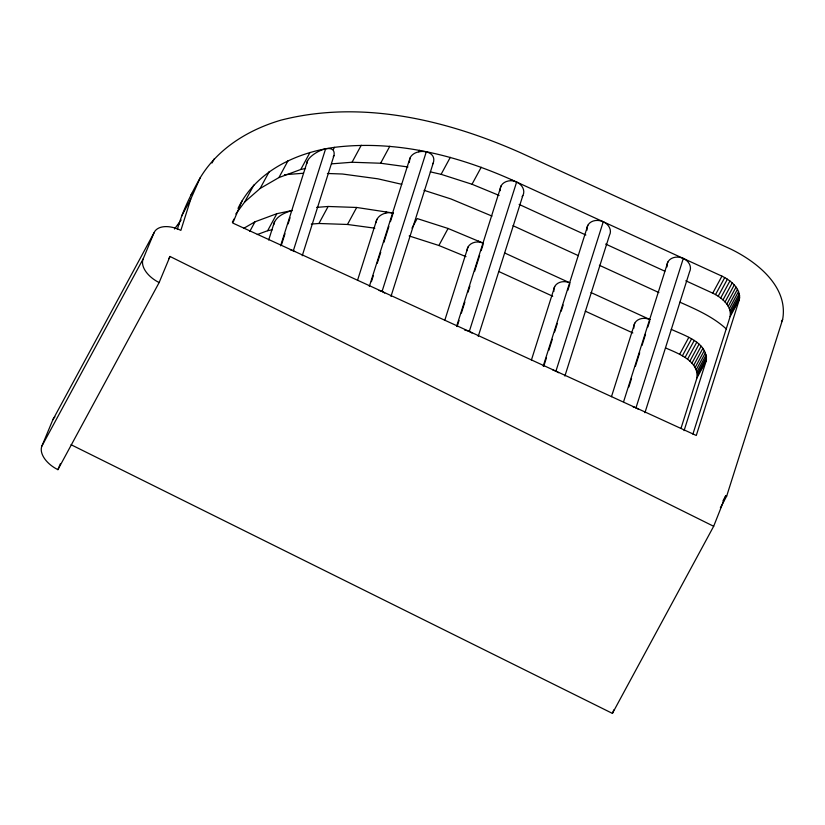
<?xml version="1.0" encoding="UTF-8"?>
<svg xmlns="http://www.w3.org/2000/svg" width="825" height="825" viewBox="0 0 825 825"><rect width="100%" height="100%" fill="white"/><g stroke="black" fill="none" stroke-linecap="round" stroke-linejoin="round"><path stroke-width="1.24" d="M273.725 224.782C275.272 216.439 285.027 212.53 292.359 210.447L276.849 213.696L255.007 221.791L243.942 228.205M306.859 163.546C306.632 154.327 336.703 139.776 333.991 155.513L302.249 255.719M375.994 222.709C376.736 214.985 386.347 211.324 393.154 213.036L390.442 221.616M681.079 428.062L696.97 377.891C699.012 360.876 677.748 353.275 665.558 347.944M684.08 430.629L706.169 360.886C708.159 342.344 683.863 335.363 671.251 329.33M692.897 434.136L730.104 316.666C732.115 305.745 721.483 297.392 712.738 293.153L685.812 280.809M242.065 200.929L232.784 223.059L696.279 435.476L739.303 299.65C741.314 288.74 730.692 280.376 721.947 276.148L511.851 179.86C456.576 155.172 395.278 139.817 334.496 147.335C295.773 152.646 255.698 171.641 238.033 208.374M720.369 507.767L726.691 496.073L782.626 319.502C788.659 286.76 756.783 261.68 730.548 248.975L520.462 152.697C446.181 119.769 361.309 99.495 280.861 120.182C248.542 129.69 217.955 148.325 200.238 177.705C191.039 194.143 182.469 211.148 177.365 229.36M200.238 177.705L190.75 199.134L180.861 230.381A23.925 14.077 28.4 0 0 154.028 232.794L52.79 419.904L41.931 445.995A23.925 14.077 28.4 0 0 57.905 469.662L159.142 282.552L170.002 256.462L713.666 526.288L612.418 713.398L71.063 444.716M268.692 240.013L274.478 221.739M280.593 245.819L307.612 160.504M281.511 244.726L284.996 233.702M288.1 223.915L290.039 217.79M293.318 250.81L325.493 149.212M357.493 280.459L376.85 219.337M369.332 286.45L409.984 158.101C414.583 147.665 437.693 149.676 433.249 162.968L390.988 296.371M371.425 281.645L373.364 275.519M377.242 263.268L380.738 252.244M383.842 242.447L388.884 226.514M382.047 291.472L426.288 151.81M444.747 320.43L467.981 247.077M456.576 326.442L501.115 185.842M457.112 326.556L459.051 320.44M461.381 313.088L464.867 302.063M467.971 292.267L469.91 286.141M474.571 271.446L479.614 255.533M481.161 250.635L483.099 244.509M469.301 331.454L516.625 182.047M478.242 336.353L522.854 195.515M531.424 360.009L554.699 286.533M543.221 366.125L587.833 225.297M543.757 366.259L546.47 357.689M548.8 350.347L552.286 339.323M554.617 331.97L557.329 323.4M561.206 311.159L563.145 305.033M567.806 290.338L569.745 284.213M555.937 371.157L603.261 221.75M564.877 376.056L609.489 235.218A11.963 9.611 17.6 0 0 600.301 220.76A11.963 9.611 17.6 0 0 586.977 230.216M611.469 396.691L634.734 323.214M623.648 401.589L667.868 261.979M628.836 387.028L631.548 378.448M635.425 366.207L639.695 352.729M642.025 345.386L645.511 334.362M647.842 327.02L649.78 320.894M635.982 407.839L683.306 258.431M644.923 412.737L689.535 271.899A11.963 9.611 17.6 0 0 680.347 257.441A11.963 9.611 17.6 0 0 667.023 266.898M612.418 713.398L613.821 709.861M713.666 526.288L725.783 495.66L726.691 496.073M41.931 445.995L143.168 258.885L154.028 232.794M57.905 469.662L60.369 463.733M409.984 158.101L409.272 162.566M181.552 216.15L190.75 199.134M178.262 225.338L179.407 223.214M211.963 163.041L214.273 158.792M168.785 258.72L170.002 256.462M232.351 222.183L234.073 218.986M235.816 213.953L244.674 202.001L253.883 184.996M244.674 202.001L260.123 188.471L269.332 171.456M249.831 231.351L255.007 221.791M260.123 188.471L278.933 177.561L288.142 160.555M257.297 234.537L267.651 230.711L276.849 213.696M278.933 177.561L300.785 169.476L309.983 152.46M333.269 149.603L334.496 147.335M311.283 224.08L318.924 223.482L328.133 206.477L356.678 207.467L393.154 213.036M331.671 163.845L352.058 162.247L361.257 145.241M318.924 223.482L347.48 224.472L356.678 207.467M352.058 162.247L380.614 163.237L389.812 146.231M385.688 213.067L386.533 211.52M418.822 151.841L419.667 150.284M411.995 228.133L417.172 218.563L448.078 228.473L483.491 243.282M430.289 171.847L441.107 174.333L450.306 157.328M409.159 235.95L438.879 245.489L448.078 228.473M441.107 174.333L472.013 184.253L481.212 167.248M467.053 250.676A11.963 9.518 11.4 0 1 477.458 241.952L478.727 241.096M500.28 190.699A11.963 9.518 11.4 0 1 510.593 180.727L511.851 179.86M679.614 354.389L688.813 337.373M712.738 293.153L721.947 276.148M682.399 355.802L691.608 338.786M715.533 294.566L724.742 277.561M685.07 357.421L694.268 340.405M718.204 296.185L727.403 279.18M687.576 359.215L696.774 342.21M720.699 297.99L729.908 280.974M689.865 361.175L699.064 344.159M722.999 299.939L732.198 282.923M691.907 363.237L701.106 346.232M725.041 302.002L734.24 284.996M693.66 365.382L702.869 348.377M726.794 304.147L736.003 287.141M695.114 367.579L704.313 350.563M728.248 306.343L737.447 289.338M696.217 369.775L705.416 352.77M729.352 308.54L738.55 291.534M696.96 371.941L706.169 354.936M730.094 310.705L739.303 293.7M697.342 374.045L706.551 357.029M730.476 312.809L739.674 295.804M697.342 376.035L706.551 359.03M730.476 314.799L739.685 297.794M696.97 377.891L706.169 360.886M730.104 316.666L739.303 299.65M781.471 321.626L782.626 319.502M722.906 500.971L725.783 495.66M333.279 156.637L333.991 155.513M432.548 164.051L433.249 162.968M191.039 194.71L192.514 192.72M174.487 228.979L181.139 220.017M300.785 169.476L305.549 168.475M267.651 230.711L272.425 229.711M284.45 174.725L303.507 173.24M316.656 207.374L328.133 206.477M327.412 173.487L342.468 174.013L377.902 178.819L401.734 184.305M511.376 180.757L512.129 180.799A11.963 9.611 17.6 0 1 522.163 196.587M478.242 241.983L478.995 242.034A11.963 9.611 17.6 0 1 482.037 242.705M380.614 163.237L407.973 166.959M347.48 224.472L374.839 228.185M424.05 190.328L450.955 198.959L491.999 216.078M472.013 184.253L499.115 195.422M438.879 245.489L465.981 256.647M519.131 204.425L585.863 235.012M605.663 244.076L664.816 271.188M513.006 225.699L578.366 255.657M599.373 265.279L658.897 292.566M679.913 302.187C696.279 309.478 713.12 316.8 726.454 329.103M504.57 252.945L570.127 282.985M591.009 292.555L650.172 319.667A11.963 9.611 17.6 0 0 633.889 328.123M498.877 271.559L552.729 296.237M585.286 311.159L632.847 332.96M159.142 282.552A23.925 14.077 28.4 0 1 143.168 258.885M52.79 419.904A23.925 14.077 28.4 0 1 54.924 416.883M553.853 291.452A11.963 9.611 17.6 0 1 568.673 282.408M290.359 249.81A11.963 9.611 17.6 0 1 294.69 251.522M379.088 290.472A11.963 9.611 17.6 0 1 384.698 293.04M464.805 330.206A11.963 9.611 17.6 0 1 471.941 333.032M552.977 370.167A11.963 9.611 17.6 0 1 558.587 372.735M633.023 406.849A11.963 9.611 17.6 0 1 638.622 409.417"/></g></svg>
